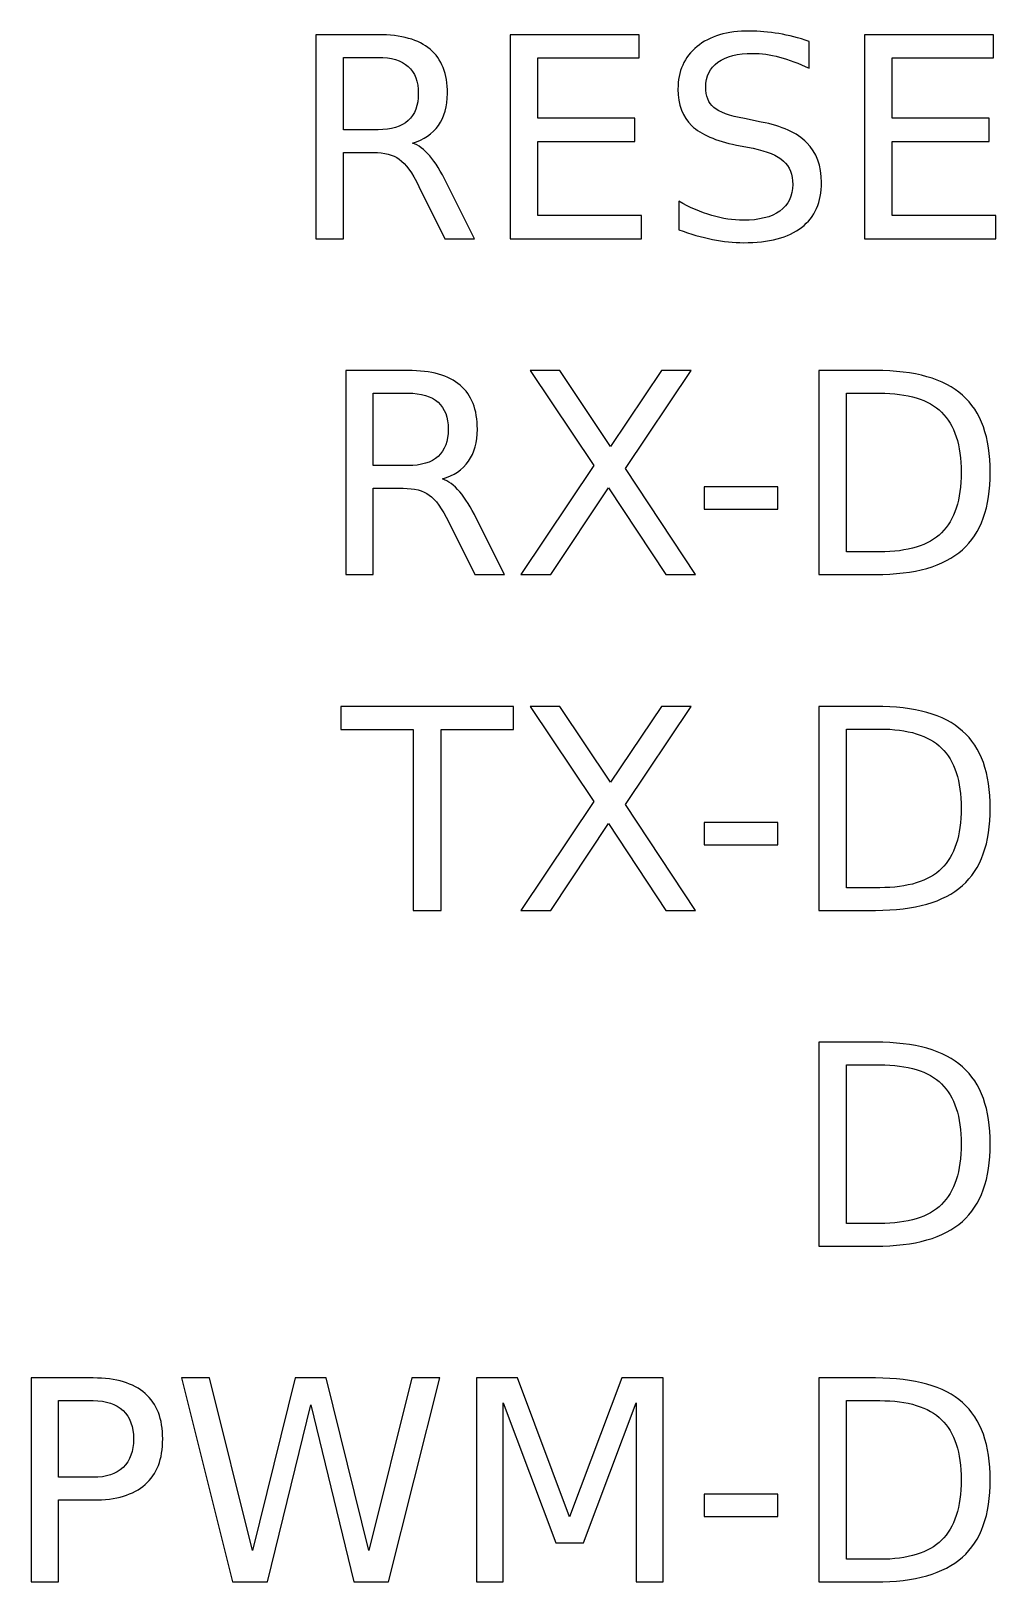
# Model space of a CAD drawing. Header units: centimetres. Extents: x -12.19 to -8.67, y -14.91 to -7.59.
# Drawn here: x -12.052 to -11.322, y -9.292 to -8.119 of the extents above; entities that cross this region are included whole.
import ezdxf

# ---------------------------------------------------------------- set-up
doc = ezdxf.new("R2010")
doc.units = ezdxf.units.CM
doc.header["$MEASUREMENT"] = 0
doc.layers.add('Layer 1', color=7, linetype='Continuous')

msp = doc.modelspace()

# ---------------------------------------------------------------- linework, layer by layer
at = {"layer": 'Layer 1', "color": 250}
for points, knots in [([(-11.76378, -8.2037), (-11.7593, -8.20521), (-11.75492, -8.20846), (-11.75069, -8.2134), (-11.75069, -8.2134), (-11.74646, -8.21837), (-11.74222, -8.22518), (-11.73796, -8.23386), (-11.73796, -8.23386), (-11.73796, -8.23386), (-11.71676, -8.27605), (-11.71676, -8.27605), (-11.71676, -8.27605), (-11.71676, -8.27605), (-11.73919, -8.27605), (-11.73919, -8.27605), (-11.73919, -8.27605), (-11.73919, -8.27605), (-11.75891, -8.23647), (-11.75891, -8.23647), (-11.75891, -8.23647), (-11.76403, -8.22613), (-11.76896, -8.21925), (-11.77376, -8.2159), (-11.77376, -8.2159), (-11.77852, -8.21252), (-11.78505, -8.21082), (-11.79334, -8.21082), (-11.79334, -8.21082), (-11.79334, -8.21082), (-11.81605, -8.21082), (-11.81605, -8.21082), (-11.81605, -8.21082), (-11.81605, -8.21082), (-11.81605, -8.27605), (-11.81605, -8.27605), (-11.81605, -8.27605), (-11.81605, -8.27605), (-11.83693, -8.27605), (-11.83693, -8.27605), (-11.83693, -8.27605), (-11.83693, -8.27605), (-11.83693, -8.12175), (-11.83693, -8.12175), (-11.83693, -8.12175), (-11.83693, -8.12175), (-11.78981, -8.12175), (-11.78981, -8.12175), (-11.78981, -8.12175), (-11.77217, -8.12175), (-11.75902, -8.12542), (-11.75034, -8.13279), (-11.75034, -8.13279), (-11.74166, -8.14016), (-11.73732, -8.15131), (-11.73732, -8.1662), (-11.73732, -8.1662), (-11.73732, -8.1759), (-11.73958, -8.18394), (-11.74409, -8.19036), (-11.74409, -8.19036), (-11.74861, -8.19678), (-11.75517, -8.20123), (-11.76378, -8.2037)], [0, 0, 0, 0, 0.0625, 0.0625, 0.0625, 0.0625, 0.125, 0.125, 0.125, 0.125, 0.1875, 0.1875, 0.1875, 0.1875, 0.25, 0.25, 0.25, 0.25, 0.3125, 0.3125, 0.3125, 0.3125, 0.375, 0.375, 0.375, 0.375, 0.4375, 0.4375, 0.4375, 0.4375, 0.5, 0.5, 0.5, 0.5, 0.5625, 0.5625, 0.5625, 0.5625, 0.625, 0.625, 0.625, 0.625, 0.6875, 0.6875, 0.6875, 0.6875, 0.75, 0.75, 0.75, 0.75, 0.8125, 0.8125, 0.8125, 0.8125, 0.875, 0.875, 0.875, 0.875, 0.9375, 0.9375, 0.9375, 0.9375, 1, 1, 1, 1]), ([(-11.68988, -8.12175), (-11.68988, -8.12175), (-11.59235, -8.12175), (-11.59235, -8.12175), (-11.59235, -8.12175), (-11.59235, -8.12175), (-11.59235, -8.13932), (-11.59235, -8.13932), (-11.59235, -8.13932), (-11.59235, -8.13932), (-11.669, -8.13932), (-11.669, -8.13932), (-11.669, -8.13932), (-11.669, -8.13932), (-11.669, -8.185), (-11.669, -8.185), (-11.669, -8.185), (-11.669, -8.185), (-11.59556, -8.185), (-11.59556, -8.185), (-11.59556, -8.185), (-11.59556, -8.185), (-11.59556, -8.20257), (-11.59556, -8.20257), (-11.59556, -8.20257), (-11.59556, -8.20257), (-11.669, -8.20257), (-11.669, -8.20257), (-11.669, -8.20257), (-11.669, -8.20257), (-11.669, -8.25848), (-11.669, -8.25848), (-11.669, -8.25848), (-11.669, -8.25848), (-11.59048, -8.25848), (-11.59048, -8.25848), (-11.59048, -8.25848), (-11.59048, -8.25848), (-11.59048, -8.27605), (-11.59048, -8.27605), (-11.59048, -8.27605), (-11.59048, -8.27605), (-11.68988, -8.27605), (-11.68988, -8.27605), (-11.68988, -8.27605), (-11.68988, -8.27605), (-11.68988, -8.12175), (-11.68988, -8.12175)], [0, 0, 0, 0, 0.0833333, 0.0833333, 0.0833333, 0.0833333, 0.1666667, 0.1666667, 0.1666667, 0.1666667, 0.25, 0.25, 0.25, 0.25, 0.3333333, 0.3333333, 0.3333333, 0.3333333, 0.4166667, 0.4166667, 0.4166667, 0.4166667, 0.5, 0.5, 0.5, 0.5, 0.5833333, 0.5833333, 0.5833333, 0.5833333, 0.6666667, 0.6666667, 0.6666667, 0.6666667, 0.75, 0.75, 0.75, 0.75, 0.8333333, 0.8333333, 0.8333333, 0.8333333, 0.9166667, 0.9166667, 0.9166667, 0.9166667, 1, 1, 1, 1]), ([(-11.46368, -8.12683), (-11.46368, -8.12683), (-11.46368, -8.14718), (-11.46368, -8.14718), (-11.46368, -8.14718), (-11.47161, -8.14337), (-11.47906, -8.14055), (-11.48611, -8.13868), (-11.48611, -8.13868), (-11.49313, -8.13681), (-11.49991, -8.1359), (-11.50643, -8.1359), (-11.50643, -8.1359), (-11.51783, -8.1359), (-11.52657, -8.13812), (-11.53274, -8.14253), (-11.53274, -8.14253), (-11.53891, -8.14694), (-11.54198, -8.15322), (-11.54198, -8.16133), (-11.54198, -8.16133), (-11.54198, -8.16817), (-11.53993, -8.17332), (-11.53584, -8.17678), (-11.53584, -8.17678), (-11.53176, -8.18027), (-11.52396, -8.1831), (-11.51253, -8.18521), (-11.51253, -8.18521), (-11.51253, -8.18521), (-11.49994, -8.18782), (-11.49994, -8.18782), (-11.49994, -8.18782), (-11.48435, -8.19075), (-11.47288, -8.19597), (-11.46548, -8.20345), (-11.46548, -8.20345), (-11.45807, -8.21093), (-11.45436, -8.22095), (-11.45436, -8.23347), (-11.45436, -8.23347), (-11.45436, -8.24843), (-11.45937, -8.25975), (-11.46939, -8.26748), (-11.46939, -8.26748), (-11.47941, -8.2752), (-11.49412, -8.27905), (-11.51345, -8.27905), (-11.51345, -8.27905), (-11.52075, -8.27905), (-11.52855, -8.27824), (-11.53676, -8.27658), (-11.53676, -8.27658), (-11.54498, -8.27492), (-11.55352, -8.27249), (-11.56234, -8.26924), (-11.56234, -8.26924), (-11.56234, -8.26924), (-11.56234, -8.24776), (-11.56234, -8.24776), (-11.56234, -8.24776), (-11.55387, -8.25252), (-11.54554, -8.25608), (-11.53743, -8.25852), (-11.53743, -8.25852), (-11.52933, -8.26092), (-11.52132, -8.26212), (-11.51345, -8.26212), (-11.51345, -8.26212), (-11.50156, -8.26212), (-11.49236, -8.25979), (-11.48587, -8.2551), (-11.48587, -8.2551), (-11.47941, -8.2504), (-11.47616, -8.24374), (-11.47616, -8.23502), (-11.47616, -8.23502), (-11.47616, -8.22747), (-11.47849, -8.22155), (-11.48315, -8.21728), (-11.48315, -8.21728), (-11.48781, -8.21298), (-11.49543, -8.2098), (-11.50604, -8.20765), (-11.50604, -8.20765), (-11.50604, -8.20765), (-11.51874, -8.20518), (-11.51874, -8.20518), (-11.51874, -8.20518), (-11.53429, -8.20207), (-11.54558, -8.19721), (-11.55253, -8.19061), (-11.55253, -8.19061), (-11.55948, -8.18398), (-11.56297, -8.17477), (-11.56297, -8.16299), (-11.56297, -8.16299), (-11.56297, -8.14934), (-11.55817, -8.13861), (-11.54854, -8.13075), (-11.54854, -8.13075), (-11.53895, -8.12288), (-11.52573, -8.11896), (-11.50883, -8.11896), (-11.50883, -8.11896), (-11.5016, -8.11896), (-11.49423, -8.11963), (-11.48671, -8.12094), (-11.48671, -8.12094), (-11.4792, -8.12224), (-11.47154, -8.12422), (-11.46368, -8.12683)], [0, 0, 0, 0, 0.0357143, 0.0357143, 0.0357143, 0.0357143, 0.0714286, 0.0714286, 0.0714286, 0.0714286, 0.1071429, 0.1071429, 0.1071429, 0.1071429, 0.1428571, 0.1428571, 0.1428571, 0.1428571, 0.1785714, 0.1785714, 0.1785714, 0.1785714, 0.2142857, 0.2142857, 0.2142857, 0.2142857, 0.25, 0.25, 0.25, 0.25, 0.2857143, 0.2857143, 0.2857143, 0.2857143, 0.3214286, 0.3214286, 0.3214286, 0.3214286, 0.3571429, 0.3571429, 0.3571429, 0.3571429, 0.3928571, 0.3928571, 0.3928571, 0.3928571, 0.4285714, 0.4285714, 0.4285714, 0.4285714, 0.4642857, 0.4642857, 0.4642857, 0.4642857, 0.5, 0.5, 0.5, 0.5, 0.5357143, 0.5357143, 0.5357143, 0.5357143, 0.5714286, 0.5714286, 0.5714286, 0.5714286, 0.6071429, 0.6071429, 0.6071429, 0.6071429, 0.6428571, 0.6428571, 0.6428571, 0.6428571, 0.6785714, 0.6785714, 0.6785714, 0.6785714, 0.7142857, 0.7142857, 0.7142857, 0.7142857, 0.75, 0.75, 0.75, 0.75, 0.7857143, 0.7857143, 0.7857143, 0.7857143, 0.8214286, 0.8214286, 0.8214286, 0.8214286, 0.8571429, 0.8571429, 0.8571429, 0.8571429, 0.8928571, 0.8928571, 0.8928571, 0.8928571, 0.9285714, 0.9285714, 0.9285714, 0.9285714, 0.9642857, 0.9642857, 0.9642857, 0.9642857, 1, 1, 1, 1]), ([(-11.42181, -8.12175), (-11.42181, -8.12175), (-11.32428, -8.12175), (-11.32428, -8.12175), (-11.32428, -8.12175), (-11.32428, -8.12175), (-11.32428, -8.13932), (-11.32428, -8.13932), (-11.32428, -8.13932), (-11.32428, -8.13932), (-11.40093, -8.13932), (-11.40093, -8.13932), (-11.40093, -8.13932), (-11.40093, -8.13932), (-11.40093, -8.185), (-11.40093, -8.185), (-11.40093, -8.185), (-11.40093, -8.185), (-11.32749, -8.185), (-11.32749, -8.185), (-11.32749, -8.185), (-11.32749, -8.185), (-11.32749, -8.20257), (-11.32749, -8.20257), (-11.32749, -8.20257), (-11.32749, -8.20257), (-11.40093, -8.20257), (-11.40093, -8.20257), (-11.40093, -8.20257), (-11.40093, -8.20257), (-11.40093, -8.25848), (-11.40093, -8.25848), (-11.40093, -8.25848), (-11.40093, -8.25848), (-11.32241, -8.25848), (-11.32241, -8.25848), (-11.32241, -8.25848), (-11.32241, -8.25848), (-11.32241, -8.27605), (-11.32241, -8.27605), (-11.32241, -8.27605), (-11.32241, -8.27605), (-11.42181, -8.27605), (-11.42181, -8.27605), (-11.42181, -8.27605), (-11.42181, -8.27605), (-11.42181, -8.12175), (-11.42181, -8.12175)], [0, 0, 0, 0, 0.0833333, 0.0833333, 0.0833333, 0.0833333, 0.1666667, 0.1666667, 0.1666667, 0.1666667, 0.25, 0.25, 0.25, 0.25, 0.3333333, 0.3333333, 0.3333333, 0.3333333, 0.4166667, 0.4166667, 0.4166667, 0.4166667, 0.5, 0.5, 0.5, 0.5, 0.5833333, 0.5833333, 0.5833333, 0.5833333, 0.6666667, 0.6666667, 0.6666667, 0.6666667, 0.75, 0.75, 0.75, 0.75, 0.8333333, 0.8333333, 0.8333333, 0.8333333, 0.9166667, 0.9166667, 0.9166667, 0.9166667, 1, 1, 1, 1]), ([(-11.81605, -8.13889), (-11.81605, -8.13889), (-11.81605, -8.19368), (-11.81605, -8.19368), (-11.81605, -8.19368), (-11.81605, -8.19368), (-11.78981, -8.19368), (-11.78981, -8.19368), (-11.78981, -8.19368), (-11.77976, -8.19368), (-11.77217, -8.19135), (-11.76702, -8.18669), (-11.76702, -8.18669), (-11.76191, -8.18204), (-11.75933, -8.17519), (-11.75933, -8.1662), (-11.75933, -8.1662), (-11.75933, -8.15717), (-11.76191, -8.15036), (-11.76702, -8.14577), (-11.76702, -8.14577), (-11.77217, -8.14119), (-11.77976, -8.13889), (-11.78981, -8.13889), (-11.78981, -8.13889), (-11.78981, -8.13889), (-11.81605, -8.13889), (-11.81605, -8.13889)], [0, 0, 0, 0, 0.1428571, 0.1428571, 0.1428571, 0.1428571, 0.2857143, 0.2857143, 0.2857143, 0.2857143, 0.4285714, 0.4285714, 0.4285714, 0.4285714, 0.5714286, 0.5714286, 0.5714286, 0.5714286, 0.7142857, 0.7142857, 0.7142857, 0.7142857, 0.8571429, 0.8571429, 0.8571429, 0.8571429, 1, 1, 1, 1]), ([(-11.74113, -8.4577), (-11.73665, -8.45921), (-11.73227, -8.46246), (-11.72804, -8.4674), (-11.72804, -8.4674), (-11.72381, -8.47237), (-11.71957, -8.47918), (-11.71531, -8.48786), (-11.71531, -8.48786), (-11.71531, -8.48786), (-11.69411, -8.53005), (-11.69411, -8.53005), (-11.69411, -8.53005), (-11.69411, -8.53005), (-11.71654, -8.53005), (-11.71654, -8.53005), (-11.71654, -8.53005), (-11.71654, -8.53005), (-11.73626, -8.49047), (-11.73626, -8.49047), (-11.73626, -8.49047), (-11.74138, -8.48013), (-11.74631, -8.47325), (-11.75111, -8.4699), (-11.75111, -8.4699), (-11.75587, -8.46652), (-11.7624, -8.46482), (-11.77069, -8.46482), (-11.77069, -8.46482), (-11.77069, -8.46482), (-11.7934, -8.46482), (-11.7934, -8.46482), (-11.7934, -8.46482), (-11.7934, -8.46482), (-11.7934, -8.53005), (-11.7934, -8.53005), (-11.7934, -8.53005), (-11.7934, -8.53005), (-11.81428, -8.53005), (-11.81428, -8.53005), (-11.81428, -8.53005), (-11.81428, -8.53005), (-11.81428, -8.37575), (-11.81428, -8.37575), (-11.81428, -8.37575), (-11.81428, -8.37575), (-11.76716, -8.37575), (-11.76716, -8.37575), (-11.76716, -8.37575), (-11.74952, -8.37575), (-11.73637, -8.37942), (-11.72769, -8.38679), (-11.72769, -8.38679), (-11.71901, -8.39416), (-11.71467, -8.40531), (-11.71467, -8.4202), (-11.71467, -8.4202), (-11.71467, -8.4299), (-11.71693, -8.43794), (-11.72144, -8.44436), (-11.72144, -8.44436), (-11.72596, -8.45078), (-11.73252, -8.45523), (-11.74113, -8.4577)], [0, 0, 0, 0, 0.0625, 0.0625, 0.0625, 0.0625, 0.125, 0.125, 0.125, 0.125, 0.1875, 0.1875, 0.1875, 0.1875, 0.25, 0.25, 0.25, 0.25, 0.3125, 0.3125, 0.3125, 0.3125, 0.375, 0.375, 0.375, 0.375, 0.4375, 0.4375, 0.4375, 0.4375, 0.5, 0.5, 0.5, 0.5, 0.5625, 0.5625, 0.5625, 0.5625, 0.625, 0.625, 0.625, 0.625, 0.6875, 0.6875, 0.6875, 0.6875, 0.75, 0.75, 0.75, 0.75, 0.8125, 0.8125, 0.8125, 0.8125, 0.875, 0.875, 0.875, 0.875, 0.9375, 0.9375, 0.9375, 0.9375, 1, 1, 1, 1]), ([(-11.67468, -8.37575), (-11.67468, -8.37575), (-11.65224, -8.37575), (-11.65224, -8.37575), (-11.65224, -8.37575), (-11.65224, -8.37575), (-11.6139, -8.43311), (-11.6139, -8.43311), (-11.6139, -8.43311), (-11.6139, -8.43311), (-11.57538, -8.37575), (-11.57538, -8.37575), (-11.57538, -8.37575), (-11.57538, -8.37575), (-11.55295, -8.37575), (-11.55295, -8.37575), (-11.55295, -8.37575), (-11.55295, -8.37575), (-11.60254, -8.44987), (-11.60254, -8.44987), (-11.60254, -8.44987), (-11.60254, -8.44987), (-11.54964, -8.53005), (-11.54964, -8.53005), (-11.54964, -8.53005), (-11.54964, -8.53005), (-11.57207, -8.53005), (-11.57207, -8.53005), (-11.57207, -8.53005), (-11.57207, -8.53005), (-11.61546, -8.46444), (-11.61546, -8.46444), (-11.61546, -8.46444), (-11.61546, -8.46444), (-11.65915, -8.53005), (-11.65915, -8.53005), (-11.65915, -8.53005), (-11.65915, -8.53005), (-11.6817, -8.53005), (-11.6817, -8.53005), (-11.6817, -8.53005), (-11.6817, -8.53005), (-11.62664, -8.44768), (-11.62664, -8.44768), (-11.62664, -8.44768), (-11.62664, -8.44768), (-11.67468, -8.37575), (-11.67468, -8.37575)], [0, 0, 0, 0, 0.0833333, 0.0833333, 0.0833333, 0.0833333, 0.1666667, 0.1666667, 0.1666667, 0.1666667, 0.25, 0.25, 0.25, 0.25, 0.3333333, 0.3333333, 0.3333333, 0.3333333, 0.4166667, 0.4166667, 0.4166667, 0.4166667, 0.5, 0.5, 0.5, 0.5, 0.5833333, 0.5833333, 0.5833333, 0.5833333, 0.6666667, 0.6666667, 0.6666667, 0.6666667, 0.75, 0.75, 0.75, 0.75, 0.8333333, 0.8333333, 0.8333333, 0.8333333, 0.9166667, 0.9166667, 0.9166667, 0.9166667, 1, 1, 1, 1]), ([(-11.45641, -8.37575), (-11.45641, -8.37575), (-11.41353, -8.37575), (-11.41353, -8.37575), (-11.41353, -8.37575), (-11.38361, -8.37575), (-11.36167, -8.38196), (-11.3477, -8.39441), (-11.3477, -8.39441), (-11.3337, -8.40683), (-11.32672, -8.4263), (-11.32672, -8.45276), (-11.32672, -8.45276), (-11.32672, -8.47936), (-11.33374, -8.49887), (-11.34781, -8.51135), (-11.34781, -8.51135), (-11.36185, -8.52381), (-11.38375, -8.53005), (-11.41353, -8.53005), (-11.41353, -8.53005), (-11.41353, -8.53005), (-11.45641, -8.53005), (-11.45641, -8.53005), (-11.45641, -8.53005), (-11.45641, -8.53005), (-11.45641, -8.37575), (-11.45641, -8.37575)], [0, 0, 0, 0, 0.1428571, 0.1428571, 0.1428571, 0.1428571, 0.2857143, 0.2857143, 0.2857143, 0.2857143, 0.4285714, 0.4285714, 0.4285714, 0.4285714, 0.5714286, 0.5714286, 0.5714286, 0.5714286, 0.7142857, 0.7142857, 0.7142857, 0.7142857, 0.8571429, 0.8571429, 0.8571429, 0.8571429, 1, 1, 1, 1]), ([(-11.7934, -8.39289), (-11.7934, -8.39289), (-11.7934, -8.44768), (-11.7934, -8.44768), (-11.7934, -8.44768), (-11.7934, -8.44768), (-11.76716, -8.44768), (-11.76716, -8.44768), (-11.76716, -8.44768), (-11.75711, -8.44768), (-11.74952, -8.44535), (-11.74437, -8.44069), (-11.74437, -8.44069), (-11.73926, -8.43604), (-11.73668, -8.42919), (-11.73668, -8.4202), (-11.73668, -8.4202), (-11.73668, -8.41117), (-11.73926, -8.40436), (-11.74437, -8.39977), (-11.74437, -8.39977), (-11.74952, -8.39519), (-11.75711, -8.39289), (-11.76716, -8.39289), (-11.76716, -8.39289), (-11.76716, -8.39289), (-11.7934, -8.39289), (-11.7934, -8.39289)], [0, 0, 0, 0, 0.1428571, 0.1428571, 0.1428571, 0.1428571, 0.2857143, 0.2857143, 0.2857143, 0.2857143, 0.4285714, 0.4285714, 0.4285714, 0.4285714, 0.5714286, 0.5714286, 0.5714286, 0.5714286, 0.7142857, 0.7142857, 0.7142857, 0.7142857, 0.8571429, 0.8571429, 0.8571429, 0.8571429, 1, 1, 1, 1]), ([(-11.43553, -8.39289), (-11.43553, -8.39289), (-11.43553, -8.51291), (-11.43553, -8.51291), (-11.43553, -8.51291), (-11.43553, -8.51291), (-11.41032, -8.51291), (-11.41032, -8.51291), (-11.41032, -8.51291), (-11.38904, -8.51291), (-11.37345, -8.50807), (-11.36354, -8.49844), (-11.36354, -8.49844), (-11.35366, -8.48878), (-11.34872, -8.47357), (-11.34872, -8.45276), (-11.34872, -8.45276), (-11.34872, -8.43209), (-11.35366, -8.41692), (-11.36354, -8.40732), (-11.36354, -8.40732), (-11.37345, -8.39769), (-11.38904, -8.39289), (-11.41032, -8.39289), (-11.41032, -8.39289), (-11.41032, -8.39289), (-11.43553, -8.39289), (-11.43553, -8.39289)], [0, 0, 0, 0, 0.1428571, 0.1428571, 0.1428571, 0.1428571, 0.2857143, 0.2857143, 0.2857143, 0.2857143, 0.4285714, 0.4285714, 0.4285714, 0.4285714, 0.5714286, 0.5714286, 0.5714286, 0.5714286, 0.7142857, 0.7142857, 0.7142857, 0.7142857, 0.8571429, 0.8571429, 0.8571429, 0.8571429, 1, 1, 1, 1]), ([(-11.54322, -8.46362), (-11.54322, -8.46362), (-11.48753, -8.46362), (-11.48753, -8.46362), (-11.48753, -8.46362), (-11.48753, -8.46362), (-11.48753, -8.48056), (-11.48753, -8.48056), (-11.48753, -8.48056), (-11.48753, -8.48056), (-11.54322, -8.48056), (-11.54322, -8.48056), (-11.54322, -8.48056), (-11.54322, -8.48056), (-11.54322, -8.46362), (-11.54322, -8.46362)], [0, 0, 0, 0, 0.25, 0.25, 0.25, 0.25, 0.5, 0.5, 0.5, 0.5, 0.75, 0.75, 0.75, 0.75, 1, 1, 1, 1]), ([(-11.81792, -8.62975), (-11.81792, -8.62975), (-11.68738, -8.62975), (-11.68738, -8.62975), (-11.68738, -8.62975), (-11.68738, -8.62975), (-11.68738, -8.64732), (-11.68738, -8.64732), (-11.68738, -8.64732), (-11.68738, -8.64732), (-11.74216, -8.64732), (-11.74216, -8.64732), (-11.74216, -8.64732), (-11.74216, -8.64732), (-11.74216, -8.78405), (-11.74216, -8.78405), (-11.74216, -8.78405), (-11.74216, -8.78405), (-11.76315, -8.78405), (-11.76315, -8.78405), (-11.76315, -8.78405), (-11.76315, -8.78405), (-11.76315, -8.64732), (-11.76315, -8.64732), (-11.76315, -8.64732), (-11.76315, -8.64732), (-11.81792, -8.64732), (-11.81792, -8.64732), (-11.81792, -8.64732), (-11.81792, -8.64732), (-11.81792, -8.62975), (-11.81792, -8.62975)], [0, 0, 0, 0, 0.125, 0.125, 0.125, 0.125, 0.25, 0.25, 0.25, 0.25, 0.375, 0.375, 0.375, 0.375, 0.5, 0.5, 0.5, 0.5, 0.625, 0.625, 0.625, 0.625, 0.75, 0.75, 0.75, 0.75, 0.875, 0.875, 0.875, 0.875, 1, 1, 1, 1]), ([(-11.67468, -8.62975), (-11.67468, -8.62975), (-11.65224, -8.62975), (-11.65224, -8.62975), (-11.65224, -8.62975), (-11.65224, -8.62975), (-11.6139, -8.68711), (-11.6139, -8.68711), (-11.6139, -8.68711), (-11.6139, -8.68711), (-11.57538, -8.62975), (-11.57538, -8.62975), (-11.57538, -8.62975), (-11.57538, -8.62975), (-11.55295, -8.62975), (-11.55295, -8.62975), (-11.55295, -8.62975), (-11.55295, -8.62975), (-11.60254, -8.70387), (-11.60254, -8.70387), (-11.60254, -8.70387), (-11.60254, -8.70387), (-11.54964, -8.78405), (-11.54964, -8.78405), (-11.54964, -8.78405), (-11.54964, -8.78405), (-11.57207, -8.78405), (-11.57207, -8.78405), (-11.57207, -8.78405), (-11.57207, -8.78405), (-11.61546, -8.71844), (-11.61546, -8.71844), (-11.61546, -8.71844), (-11.61546, -8.71844), (-11.65915, -8.78405), (-11.65915, -8.78405), (-11.65915, -8.78405), (-11.65915, -8.78405), (-11.6817, -8.78405), (-11.6817, -8.78405), (-11.6817, -8.78405), (-11.6817, -8.78405), (-11.62664, -8.70168), (-11.62664, -8.70168), (-11.62664, -8.70168), (-11.62664, -8.70168), (-11.67468, -8.62975), (-11.67468, -8.62975)], [0, 0, 0, 0, 0.0833333, 0.0833333, 0.0833333, 0.0833333, 0.1666667, 0.1666667, 0.1666667, 0.1666667, 0.25, 0.25, 0.25, 0.25, 0.3333333, 0.3333333, 0.3333333, 0.3333333, 0.4166667, 0.4166667, 0.4166667, 0.4166667, 0.5, 0.5, 0.5, 0.5, 0.5833333, 0.5833333, 0.5833333, 0.5833333, 0.6666667, 0.6666667, 0.6666667, 0.6666667, 0.75, 0.75, 0.75, 0.75, 0.8333333, 0.8333333, 0.8333333, 0.8333333, 0.9166667, 0.9166667, 0.9166667, 0.9166667, 1, 1, 1, 1]), ([(-11.45641, -8.62975), (-11.45641, -8.62975), (-11.41353, -8.62975), (-11.41353, -8.62975), (-11.41353, -8.62975), (-11.38361, -8.62975), (-11.36167, -8.63596), (-11.3477, -8.64841), (-11.3477, -8.64841), (-11.3337, -8.66083), (-11.32672, -8.6803), (-11.32672, -8.70676), (-11.32672, -8.70676), (-11.32672, -8.73336), (-11.33374, -8.75287), (-11.34781, -8.76535), (-11.34781, -8.76535), (-11.36185, -8.77781), (-11.38375, -8.78405), (-11.41353, -8.78405), (-11.41353, -8.78405), (-11.41353, -8.78405), (-11.45641, -8.78405), (-11.45641, -8.78405), (-11.45641, -8.78405), (-11.45641, -8.78405), (-11.45641, -8.62975), (-11.45641, -8.62975)], [0, 0, 0, 0, 0.1428571, 0.1428571, 0.1428571, 0.1428571, 0.2857143, 0.2857143, 0.2857143, 0.2857143, 0.4285714, 0.4285714, 0.4285714, 0.4285714, 0.5714286, 0.5714286, 0.5714286, 0.5714286, 0.7142857, 0.7142857, 0.7142857, 0.7142857, 0.8571429, 0.8571429, 0.8571429, 0.8571429, 1, 1, 1, 1]), ([(-11.43553, -8.64689), (-11.43553, -8.64689), (-11.43553, -8.76691), (-11.43553, -8.76691), (-11.43553, -8.76691), (-11.43553, -8.76691), (-11.41032, -8.76691), (-11.41032, -8.76691), (-11.41032, -8.76691), (-11.38904, -8.76691), (-11.37345, -8.76207), (-11.36354, -8.75244), (-11.36354, -8.75244), (-11.35366, -8.74278), (-11.34872, -8.72757), (-11.34872, -8.70676), (-11.34872, -8.70676), (-11.34872, -8.68609), (-11.35366, -8.67092), (-11.36354, -8.66132), (-11.36354, -8.66132), (-11.37345, -8.65169), (-11.38904, -8.64689), (-11.41032, -8.64689), (-11.41032, -8.64689), (-11.41032, -8.64689), (-11.43553, -8.64689), (-11.43553, -8.64689)], [0, 0, 0, 0, 0.1428571, 0.1428571, 0.1428571, 0.1428571, 0.2857143, 0.2857143, 0.2857143, 0.2857143, 0.4285714, 0.4285714, 0.4285714, 0.4285714, 0.5714286, 0.5714286, 0.5714286, 0.5714286, 0.7142857, 0.7142857, 0.7142857, 0.7142857, 0.8571429, 0.8571429, 0.8571429, 0.8571429, 1, 1, 1, 1]), ([(-11.54322, -8.71762), (-11.54322, -8.71762), (-11.48753, -8.71762), (-11.48753, -8.71762), (-11.48753, -8.71762), (-11.48753, -8.71762), (-11.48753, -8.73456), (-11.48753, -8.73456), (-11.48753, -8.73456), (-11.48753, -8.73456), (-11.54322, -8.73456), (-11.54322, -8.73456), (-11.54322, -8.73456), (-11.54322, -8.73456), (-11.54322, -8.71762), (-11.54322, -8.71762)], [0, 0, 0, 0, 0.25, 0.25, 0.25, 0.25, 0.5, 0.5, 0.5, 0.5, 0.75, 0.75, 0.75, 0.75, 1, 1, 1, 1]), ([(-11.45641, -8.88375), (-11.45641, -8.88375), (-11.41353, -8.88375), (-11.41353, -8.88375), (-11.41353, -8.88375), (-11.38361, -8.88375), (-11.36167, -8.88996), (-11.3477, -8.90241), (-11.3477, -8.90241), (-11.3337, -8.91483), (-11.32672, -8.9343), (-11.32672, -8.96076), (-11.32672, -8.96076), (-11.32672, -8.98736), (-11.33374, -9.00687), (-11.34781, -9.01935), (-11.34781, -9.01935), (-11.36185, -9.03181), (-11.38375, -9.03805), (-11.41353, -9.03805), (-11.41353, -9.03805), (-11.41353, -9.03805), (-11.45641, -9.03805), (-11.45641, -9.03805), (-11.45641, -9.03805), (-11.45641, -9.03805), (-11.45641, -8.88375), (-11.45641, -8.88375)], [0, 0, 0, 0, 0.1428571, 0.1428571, 0.1428571, 0.1428571, 0.2857143, 0.2857143, 0.2857143, 0.2857143, 0.4285714, 0.4285714, 0.4285714, 0.4285714, 0.5714286, 0.5714286, 0.5714286, 0.5714286, 0.7142857, 0.7142857, 0.7142857, 0.7142857, 0.8571429, 0.8571429, 0.8571429, 0.8571429, 1, 1, 1, 1]), ([(-11.43553, -8.90089), (-11.43553, -8.90089), (-11.43553, -9.02091), (-11.43553, -9.02091), (-11.43553, -9.02091), (-11.43553, -9.02091), (-11.41032, -9.02091), (-11.41032, -9.02091), (-11.41032, -9.02091), (-11.38904, -9.02091), (-11.37345, -9.01607), (-11.36354, -9.00644), (-11.36354, -9.00644), (-11.35366, -8.99678), (-11.34872, -8.98157), (-11.34872, -8.96076), (-11.34872, -8.96076), (-11.34872, -8.94009), (-11.35366, -8.92492), (-11.36354, -8.91532), (-11.36354, -8.91532), (-11.37345, -8.90569), (-11.38904, -8.90089), (-11.41032, -8.90089), (-11.41032, -8.90089), (-11.41032, -8.90089), (-11.43553, -8.90089), (-11.43553, -8.90089)], [0, 0, 0, 0, 0.1428571, 0.1428571, 0.1428571, 0.1428571, 0.2857143, 0.2857143, 0.2857143, 0.2857143, 0.4285714, 0.4285714, 0.4285714, 0.4285714, 0.5714286, 0.5714286, 0.5714286, 0.5714286, 0.7142857, 0.7142857, 0.7142857, 0.7142857, 0.8571429, 0.8571429, 0.8571429, 0.8571429, 1, 1, 1, 1]), ([(-12.05228, -9.13775), (-12.05228, -9.13775), (-12.00516, -9.13775), (-12.00516, -9.13775), (-12.00516, -9.13775), (-11.98788, -9.13775), (-11.97479, -9.14167), (-11.96593, -9.14946), (-11.96593, -9.14946), (-11.95708, -9.15729), (-11.95267, -9.16876), (-11.95267, -9.18386), (-11.95267, -9.18386), (-11.95267, -9.19906), (-11.95708, -9.21056), (-11.96593, -9.21836), (-11.96593, -9.21836), (-11.97479, -9.22615), (-11.98788, -9.23003), (-12.00516, -9.23003), (-12.00516, -9.23003), (-12.00516, -9.23003), (-12.0314, -9.23003), (-12.0314, -9.23003), (-12.0314, -9.23003), (-12.0314, -9.23003), (-12.0314, -9.29205), (-12.0314, -9.29205), (-12.0314, -9.29205), (-12.0314, -9.29205), (-12.05228, -9.29205), (-12.05228, -9.29205), (-12.05228, -9.29205), (-12.05228, -9.29205), (-12.05228, -9.13775), (-12.05228, -9.13775)], [0, 0, 0, 0, 0.1111111, 0.1111111, 0.1111111, 0.1111111, 0.2222222, 0.2222222, 0.2222222, 0.2222222, 0.3333333, 0.3333333, 0.3333333, 0.3333333, 0.4444444, 0.4444444, 0.4444444, 0.4444444, 0.5555556, 0.5555556, 0.5555556, 0.5555556, 0.6666667, 0.6666667, 0.6666667, 0.6666667, 0.7777778, 0.7777778, 0.7777778, 0.7777778, 0.8888889, 0.8888889, 0.8888889, 0.8888889, 1, 1, 1, 1]), ([(-11.93842, -9.13775), (-11.93842, -9.13775), (-11.91732, -9.13775), (-11.91732, -9.13775), (-11.91732, -9.13775), (-11.91732, -9.13775), (-11.88488, -9.26817), (-11.88488, -9.26817), (-11.88488, -9.26817), (-11.88488, -9.26817), (-11.85253, -9.13775), (-11.85253, -9.13775), (-11.85253, -9.13775), (-11.85253, -9.13775), (-11.82907, -9.13775), (-11.82907, -9.13775), (-11.82907, -9.13775), (-11.82907, -9.13775), (-11.79666, -9.26817), (-11.79666, -9.26817), (-11.79666, -9.26817), (-11.79666, -9.26817), (-11.76431, -9.13775), (-11.76431, -9.13775), (-11.76431, -9.13775), (-11.76431, -9.13775), (-11.74311, -9.13775), (-11.74311, -9.13775), (-11.74311, -9.13775), (-11.74311, -9.13775), (-11.78188, -9.29205), (-11.78188, -9.29205), (-11.78188, -9.29205), (-11.78188, -9.29205), (-11.80813, -9.29205), (-11.80813, -9.29205), (-11.80813, -9.29205), (-11.80813, -9.29205), (-11.84068, -9.1581), (-11.84068, -9.1581), (-11.84068, -9.1581), (-11.84068, -9.1581), (-11.87352, -9.29205), (-11.87352, -9.29205), (-11.87352, -9.29205), (-11.87352, -9.29205), (-11.89977, -9.29205), (-11.89977, -9.29205), (-11.89977, -9.29205), (-11.89977, -9.29205), (-11.93842, -9.13775), (-11.93842, -9.13775)], [0, 0, 0, 0, 0.0769231, 0.0769231, 0.0769231, 0.0769231, 0.1538462, 0.1538462, 0.1538462, 0.1538462, 0.2307692, 0.2307692, 0.2307692, 0.2307692, 0.3076923, 0.3076923, 0.3076923, 0.3076923, 0.3846154, 0.3846154, 0.3846154, 0.3846154, 0.4615385, 0.4615385, 0.4615385, 0.4615385, 0.5384615, 0.5384615, 0.5384615, 0.5384615, 0.6153846, 0.6153846, 0.6153846, 0.6153846, 0.6923077, 0.6923077, 0.6923077, 0.6923077, 0.7692308, 0.7692308, 0.7692308, 0.7692308, 0.8461538, 0.8461538, 0.8461538, 0.8461538, 0.9230769, 0.9230769, 0.9230769, 0.9230769, 1, 1, 1, 1]), ([(-11.71538, -9.13775), (-11.71538, -9.13775), (-11.68428, -9.13775), (-11.68428, -9.13775), (-11.68428, -9.13775), (-11.68428, -9.13775), (-11.64491, -9.24273), (-11.64491, -9.24273), (-11.64491, -9.24273), (-11.64491, -9.24273), (-11.60533, -9.13775), (-11.60533, -9.13775), (-11.60533, -9.13775), (-11.60533, -9.13775), (-11.57422, -9.13775), (-11.57422, -9.13775), (-11.57422, -9.13775), (-11.57422, -9.13775), (-11.57422, -9.29205), (-11.57422, -9.29205), (-11.57422, -9.29205), (-11.57422, -9.29205), (-11.59458, -9.29205), (-11.59458, -9.29205), (-11.59458, -9.29205), (-11.59458, -9.29205), (-11.59458, -9.15655), (-11.59458, -9.15655), (-11.59458, -9.15655), (-11.59458, -9.15655), (-11.63436, -9.26238), (-11.63436, -9.26238), (-11.63436, -9.26238), (-11.63436, -9.26238), (-11.65535, -9.26238), (-11.65535, -9.26238), (-11.65535, -9.26238), (-11.65535, -9.26238), (-11.69513, -9.15655), (-11.69513, -9.15655), (-11.69513, -9.15655), (-11.69513, -9.15655), (-11.69513, -9.29205), (-11.69513, -9.29205), (-11.69513, -9.29205), (-11.69513, -9.29205), (-11.71538, -9.29205), (-11.71538, -9.29205), (-11.71538, -9.29205), (-11.71538, -9.29205), (-11.71538, -9.13775), (-11.71538, -9.13775)], [0, 0, 0, 0, 0.0769231, 0.0769231, 0.0769231, 0.0769231, 0.1538462, 0.1538462, 0.1538462, 0.1538462, 0.2307692, 0.2307692, 0.2307692, 0.2307692, 0.3076923, 0.3076923, 0.3076923, 0.3076923, 0.3846154, 0.3846154, 0.3846154, 0.3846154, 0.4615385, 0.4615385, 0.4615385, 0.4615385, 0.5384615, 0.5384615, 0.5384615, 0.5384615, 0.6153846, 0.6153846, 0.6153846, 0.6153846, 0.6923077, 0.6923077, 0.6923077, 0.6923077, 0.7692308, 0.7692308, 0.7692308, 0.7692308, 0.8461538, 0.8461538, 0.8461538, 0.8461538, 0.9230769, 0.9230769, 0.9230769, 0.9230769, 1, 1, 1, 1]), ([(-11.45641, -9.13775), (-11.45641, -9.13775), (-11.41353, -9.13775), (-11.41353, -9.13775), (-11.41353, -9.13775), (-11.38361, -9.13775), (-11.36167, -9.14396), (-11.3477, -9.15641), (-11.3477, -9.15641), (-11.3337, -9.16883), (-11.32672, -9.1883), (-11.32672, -9.21476), (-11.32672, -9.21476), (-11.32672, -9.24136), (-11.33374, -9.26087), (-11.34781, -9.27335), (-11.34781, -9.27335), (-11.36185, -9.28581), (-11.38375, -9.29205), (-11.41353, -9.29205), (-11.41353, -9.29205), (-11.41353, -9.29205), (-11.45641, -9.29205), (-11.45641, -9.29205), (-11.45641, -9.29205), (-11.45641, -9.29205), (-11.45641, -9.13775), (-11.45641, -9.13775)], [0, 0, 0, 0, 0.1428571, 0.1428571, 0.1428571, 0.1428571, 0.2857143, 0.2857143, 0.2857143, 0.2857143, 0.4285714, 0.4285714, 0.4285714, 0.4285714, 0.5714286, 0.5714286, 0.5714286, 0.5714286, 0.7142857, 0.7142857, 0.7142857, 0.7142857, 0.8571429, 0.8571429, 0.8571429, 0.8571429, 1, 1, 1, 1]), ([(-12.0314, -9.15489), (-12.0314, -9.15489), (-12.0314, -9.21289), (-12.0314, -9.21289), (-12.0314, -9.21289), (-12.0314, -9.21289), (-12.00516, -9.21289), (-12.00516, -9.21289), (-12.00516, -9.21289), (-11.99546, -9.21289), (-11.98795, -9.21038), (-11.98266, -9.20534), (-11.98266, -9.20534), (-11.97733, -9.2003), (-11.97468, -9.19313), (-11.97468, -9.18386), (-11.97468, -9.18386), (-11.97468, -9.17461), (-11.97733, -9.16749), (-11.98266, -9.16244), (-11.98266, -9.16244), (-11.98795, -9.1574), (-11.99546, -9.15489), (-12.00516, -9.15489), (-12.00516, -9.15489), (-12.00516, -9.15489), (-12.0314, -9.15489), (-12.0314, -9.15489)], [0, 0, 0, 0, 0.1428571, 0.1428571, 0.1428571, 0.1428571, 0.2857143, 0.2857143, 0.2857143, 0.2857143, 0.4285714, 0.4285714, 0.4285714, 0.4285714, 0.5714286, 0.5714286, 0.5714286, 0.5714286, 0.7142857, 0.7142857, 0.7142857, 0.7142857, 0.8571429, 0.8571429, 0.8571429, 0.8571429, 1, 1, 1, 1]), ([(-11.43553, -9.15489), (-11.43553, -9.15489), (-11.43553, -9.27491), (-11.43553, -9.27491), (-11.43553, -9.27491), (-11.43553, -9.27491), (-11.41032, -9.27491), (-11.41032, -9.27491), (-11.41032, -9.27491), (-11.38904, -9.27491), (-11.37345, -9.27007), (-11.36354, -9.26044), (-11.36354, -9.26044), (-11.35366, -9.25078), (-11.34872, -9.23557), (-11.34872, -9.21476), (-11.34872, -9.21476), (-11.34872, -9.19409), (-11.35366, -9.17892), (-11.36354, -9.16932), (-11.36354, -9.16932), (-11.37345, -9.15969), (-11.38904, -9.15489), (-11.41032, -9.15489), (-11.41032, -9.15489), (-11.41032, -9.15489), (-11.43553, -9.15489), (-11.43553, -9.15489)], [0, 0, 0, 0, 0.1428571, 0.1428571, 0.1428571, 0.1428571, 0.2857143, 0.2857143, 0.2857143, 0.2857143, 0.4285714, 0.4285714, 0.4285714, 0.4285714, 0.5714286, 0.5714286, 0.5714286, 0.5714286, 0.7142857, 0.7142857, 0.7142857, 0.7142857, 0.8571429, 0.8571429, 0.8571429, 0.8571429, 1, 1, 1, 1]), ([(-11.54322, -9.22562), (-11.54322, -9.22562), (-11.48753, -9.22562), (-11.48753, -9.22562), (-11.48753, -9.22562), (-11.48753, -9.22562), (-11.48753, -9.24256), (-11.48753, -9.24256), (-11.48753, -9.24256), (-11.48753, -9.24256), (-11.54322, -9.24256), (-11.54322, -9.24256), (-11.54322, -9.24256), (-11.54322, -9.24256), (-11.54322, -9.22562), (-11.54322, -9.22562)], [0, 0, 0, 0, 0.25, 0.25, 0.25, 0.25, 0.5, 0.5, 0.5, 0.5, 0.75, 0.75, 0.75, 0.75, 1, 1, 1, 1])]:
    msp.add_open_spline(points, degree=3, knots=knots, dxfattribs=at)

doc.saveas('drawing.dxf')
